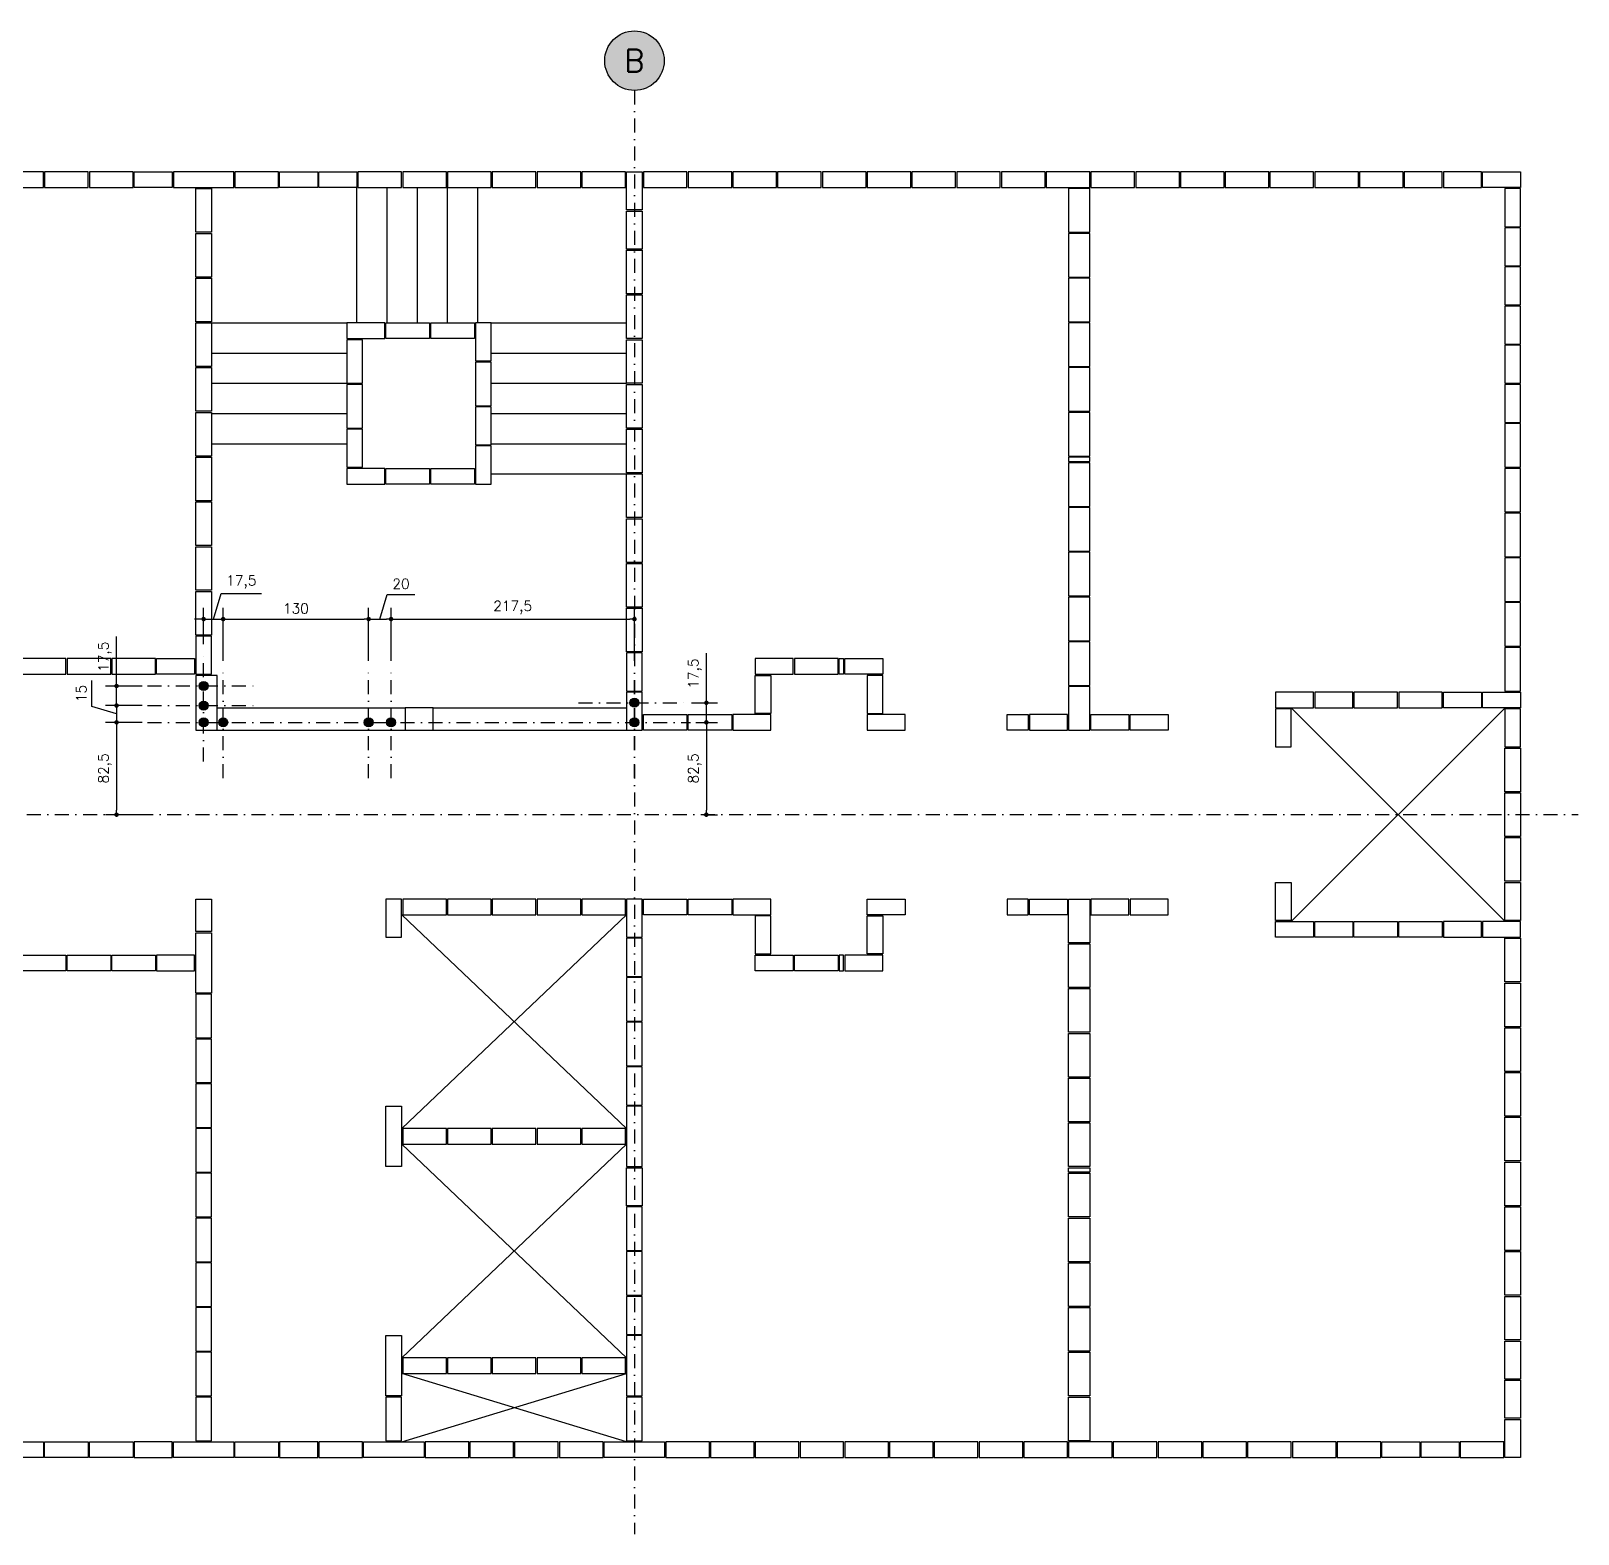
# Model space of a CAD drawing. Extents: x 26375 to 53850, y -1187 to 1911.
# Drawn here: x 51828 to 53211, y 156 to 1499 of the extents above; entities that cross this region are included whole.
import ezdxf
from ezdxf.enums import TextEntityAlignment as Align

# ---------------------------------------------------------------- set-up
doc = ezdxf.new("R2010")
doc.units = 0
doc.header["$LTSCALE"] = 25
doc.linetypes.add('DASHDOT', pattern=[1, 0.5, -0.25, 0, -0.25])
for name, color, linetype in [('COTA', 1, 'Continuous'), ('EIXO_AUXILIAR', 1, 'DASHDOT'), ('EIXOS', 1, 'DASHDOT'), ('FERRO', 4, 'Continuous'), ('H4', 254, 'Continuous'), ('H7', 1, 'Continuous'), ('IND-EIXOS', 2, 'Continuous'), ('PROJ', 252, 'Continuous'), ('TEXT-EIXOS', 3, 'Continuous')]:
    doc.layers.add(name, color=color, linetype=linetype)
doc.styles.add('COTA', font='romans.shx')
doc.styles.get("Standard").update_dxf_attribs({"font": 'romans.shx'})
doc.dimstyles.new('forma', dxfattribs={"dimtxt": 1.8, "dimasz": 0.8, "dimexe": 2, "dimexo": 1, "dimgap": 1, "dimtad": 1, "dimdec": 1, "dimzin": 9, "dimtxsty": 'COTA', "dimblk1": 'DOT', "dimblk2": 'DOT', "dimsah": 1, "dimcen": 0, "dimdle": 1, "dimclrd": 256, "dimclre": 256, "dimclrt": 2, "dimadec": 0, "dimazin": 0, "dimtfac": 1, "dimtdec": 0, "dimtmove": 0, "dimatfit": 3, "dimfxl": 1, "dimtolj": 1, "dimtzin": 0, "dimarcsym": 0})

# ---------------------------------------------------------------- blocks, each defined once
blk = doc.blocks.new('A$C55ad4023')
at = {"layer": 'PROJ'}
for points in [[(-1790.9, -408), (-1751.9, -408), (-1751.9, -394), (-1790.9, -394), (-1790.9, -408)], [(-1750.9, -408), (-1711.9, -408), (-1711.9, -394), (-1750.9, -394), (-1750.9, -408)], [(-1710.9, -408), (-1671.9, -408), (-1671.9, -394), (-1710.9, -394), (-1710.9, -408)], [(-1636.9, -408), (-1670.9, -408), (-1670.9, -394), (-1636.9, -394), (-1636.9, -408)], [(-1581.9, -394), (-1635.9, -394), (-1635.9, -408), (-1581.9, -408), (-1581.9, -394)], [(-1580.9, -408), (-1541.9, -408), (-1541.9, -394), (-1580.9, -394), (-1580.9, -408)], [(-1506.9, -408), (-1540.9, -408), (-1540.9, -394), (-1506.9, -394), (-1506.9, -408)], [(-1471.9, -408), (-1505.9, -408), (-1505.9, -394), (-1471.9, -394), (-1471.9, -408)], [(-1470.9, -408), (-1431.9, -408), (-1431.9, -394), (-1470.9, -394), (-1470.9, -408)], [(-1430.9, -408), (-1391.9, -408), (-1391.9, -394), (-1430.9, -394), (-1430.9, -408)], [(-1390.9, -408), (-1351.9, -408), (-1351.9, -394), (-1390.9, -394), (-1390.9, -408)], [(-1350.9, -408), (-1311.9, -408), (-1311.9, -394), (-1350.9, -394), (-1350.9, -408)], [(-1310.9, -408), (-1271.9, -408), (-1271.9, -394), (-1310.9, -394), (-1310.9, -408)], [(-1270.9, -408), (-1231.9, -408), (-1231.9, -394), (-1270.9, -394), (-1270.9, -408)], [(-1216.9, -394), (-1216.9, -428), (-1230.9, -428), (-1230.9, -394), (-1216.9, -394)], [(-1215.9, -408), (-1176.9, -408), (-1176.9, -394), (-1215.9, -394), (-1215.9, -408)], [(-1175.9, -408), (-1136.9, -408), (-1136.9, -394), (-1175.9, -394), (-1175.9, -408)], [(-1135.9, -408), (-1096.9, -408), (-1096.9, -394), (-1135.9, -394), (-1135.9, -408)], [(-1095.9, -408), (-1056.9, -408), (-1056.9, -394), (-1095.9, -394), (-1095.9, -408)], [(-1055.9, -408), (-1016.9, -408), (-1016.9, -394), (-1055.9, -394), (-1055.9, -408)], [(-1015.9, -408), (-976.9, -408), (-976.9, -394), (-1015.9, -394), (-1015.9, -408)], [(-975.9, -408), (-936.9, -408), (-936.9, -394), (-975.9, -394), (-975.9, -408)], [(-935.9, -408), (-896.9, -408), (-896.9, -394), (-935.9, -394), (-935.9, -408)], [(-895.9, -408), (-856.9, -408), (-856.9, -394), (-895.9, -394), (-895.9, -408)], [(-855.9, -408), (-816.9, -408), (-816.9, -394), (-855.9, -394), (-855.9, -408)], [(-815.9, -408), (-776.9, -408), (-776.9, -394), (-815.9, -394), (-815.9, -408)], [(-775.9, -408), (-736.9, -408), (-736.9, -394), (-775.9, -394), (-775.9, -408)], [(-735.9, -408), (-696.9, -408), (-696.9, -394), (-735.9, -394), (-735.9, -408)], [(-695.9, -408), (-656.9, -408), (-656.9, -394), (-695.9, -394), (-695.9, -408)], [(-655.9, -408), (-616.9, -408), (-616.9, -394), (-655.9, -394), (-655.9, -408)], [(-615.9, -408), (-576.9, -408), (-576.9, -394), (-615.9, -394), (-615.9, -408)], [(-575.9, -408), (-536.9, -408), (-536.9, -394), (-575.9, -394), (-575.9, -408)], [(-535.9, -408), (-501.9, -408), (-501.9, -394), (-535.9, -394), (-535.9, -408)], [(-500.9, -408), (-466.9, -408), (-466.9, -394), (-500.9, -394), (-500.9, -408)], [(-431.9, -408), (-465.9, -408), (-465.9, -394), (-431.9, -394), (-431.9, -408)], [(-1615.9, -448), (-1615.9, -409), (-1601.9, -409), (-1601.9, -448), (-1615.9, -448)], [(-835.9, -409), (-835.9, -448), (-816.9, -448), (-816.9, -409), (-835.9, -409)], [(-431.9, -443), (-431.9, -409), (-445.9, -409), (-445.9, -443), (-431.9, -443)], [(-1216.9, -429), (-1216.9, -463), (-1230.9, -463), (-1230.9, -429), (-1216.9, -429)], [(-1615.9, -488), (-1615.9, -449), (-1601.9, -449), (-1601.9, -488), (-1615.9, -488)], [(-835.9, -449), (-835.9, -488), (-816.9, -488), (-816.9, -449), (-835.9, -449)], [(-431.9, -478), (-431.9, -444), (-445.9, -444), (-445.9, -478), (-431.9, -478)], [(-1230.9, -503), (-1230.9, -464), (-1216.9, -464), (-1216.9, -503), (-1230.9, -503)], [(-431.9, -513), (-431.9, -479), (-445.9, -479), (-445.9, -513), (-431.9, -513)], [(-1615.9, -528), (-1615.9, -489), (-1601.9, -489), (-1601.9, -528), (-1615.9, -528)], [(-835.9, -489), (-835.9, -528), (-816.9, -528), (-816.9, -489), (-835.9, -489)], [(-1230.9, -543), (-1230.9, -504), (-1216.9, -504), (-1216.9, -543), (-1230.9, -543)], [(-431.9, -548), (-431.9, -514), (-445.9, -514), (-445.9, -548), (-431.9, -548)], [(-1615.9, -568), (-1615.9, -529), (-1601.9, -529), (-1601.9, -568), (-1615.9, -568)], [(-1480.9, -543), (-1446.9, -543), (-1446.9, -529), (-1480.9, -529), (-1480.9, -543)], [(-1445.9, -529), (-1406.9, -529), (-1406.9, -543), (-1445.9, -543), (-1445.9, -529)], [(-1405.9, -529), (-1366.9, -529), (-1366.9, -543), (-1405.9, -543), (-1405.9, -529)], [(-1365.9, -529), (-1365.9, -563), (-1351.9, -563), (-1351.9, -529), (-1365.9, -529)], [(-835.9, -529), (-835.9, -568), (-816.9, -568), (-816.9, -529), (-835.9, -529)], [(-1466.9, -583), (-1466.9, -544), (-1480.9, -544), (-1480.9, -583), (-1466.9, -583)], [(-1230.9, -583), (-1230.9, -544), (-1216.9, -544), (-1216.9, -583), (-1230.9, -583)], [(-431.9, -583), (-431.9, -549), (-445.9, -549), (-445.9, -583), (-431.9, -583)], [(-1351.9, -603), (-1351.9, -564), (-1365.9, -564), (-1365.9, -603), (-1351.9, -603)], [(-1615.9, -608), (-1615.9, -569), (-1601.9, -569), (-1601.9, -608), (-1615.9, -608)], [(-835.9, -569), (-835.9, -608), (-816.9, -608), (-816.9, -569), (-835.9, -569)], [(-1466.9, -623), (-1466.9, -584), (-1480.9, -584), (-1480.9, -623), (-1466.9, -623)], [(-1230.9, -623), (-1230.9, -584), (-1216.9, -584), (-1216.9, -623), (-1230.9, -623)], [(-431.9, -618), (-431.9, -584), (-445.9, -584), (-445.9, -618), (-431.9, -618)], [(-1351.9, -638), (-1351.9, -604), (-1365.9, -604), (-1365.9, -638), (-1351.9, -638)], [(-1615.9, -648), (-1615.9, -609), (-1601.9, -609), (-1601.9, -648), (-1615.9, -648)], [(-835.9, -609), (-835.9, -648), (-816.9, -648), (-816.9, -609), (-835.9, -609)], [(-445.9, -619), (-445.9, -658), (-431.9, -658), (-431.9, -619), (-445.9, -619)], [(-1480.9, -624), (-1480.9, -658), (-1466.9, -658), (-1466.9, -624), (-1480.9, -624)], [(-1230.9, -663), (-1230.9, -624), (-1216.9, -624), (-1216.9, -663), (-1230.9, -663)], [(-1615.9, -688), (-1615.9, -649), (-1601.9, -649), (-1601.9, -688), (-1615.9, -688)], [(-1351.9, -673), (-1351.9, -639), (-1365.9, -639), (-1365.9, -673), (-1351.9, -673)], [(-816.9, -653), (-816.9, -649), (-835.9, -649), (-835.9, -653), (-816.9, -653)], [(-1480.9, -673), (-1446.9, -673), (-1446.9, -659), (-1480.9, -659), (-1480.9, -673)], [(-1445.9, -659), (-1406.9, -659), (-1406.9, -673), (-1445.9, -673), (-1445.9, -659)], [(-1405.9, -659), (-1366.9, -659), (-1366.9, -673), (-1405.9, -673), (-1405.9, -659)], [(-835.9, -654), (-835.9, -693), (-816.9, -693), (-816.9, -654), (-835.9, -654)], [(-445.9, -659), (-445.9, -698), (-431.9, -698), (-431.9, -659), (-445.9, -659)], [(-1230.9, -703), (-1230.9, -664), (-1216.9, -664), (-1216.9, -703), (-1230.9, -703)], [(-1615.9, -728), (-1615.9, -689), (-1601.9, -689), (-1601.9, -728), (-1615.9, -728)], [(-1230.9, -743), (-1230.9, -704), (-1216.9, -704), (-1216.9, -743), (-1230.9, -743)], [(-835.9, -694), (-835.9, -733), (-816.9, -733), (-816.9, -694), (-835.9, -694)], [(-445.9, -699), (-445.9, -738), (-431.9, -738), (-431.9, -699), (-445.9, -699)], [(-1615.9, -768), (-1615.9, -729), (-1601.9, -729), (-1601.9, -768), (-1615.9, -768)], [(-1230.9, -783), (-1230.9, -744), (-1216.9, -744), (-1216.9, -783), (-1230.9, -783)], [(-835.9, -734), (-835.9, -773), (-816.9, -773), (-816.9, -734), (-835.9, -734)], [(-445.9, -739), (-445.9, -778), (-431.9, -778), (-431.9, -739), (-445.9, -739)], [(-1615.9, -808), (-1615.9, -769), (-1601.9, -769), (-1601.9, -808), (-1615.9, -808)], [(-835.9, -774), (-835.9, -813), (-816.9, -813), (-816.9, -774), (-835.9, -774)], [(-1230.9, -823), (-1230.9, -784), (-1216.9, -784), (-1216.9, -823), (-1230.9, -823)], [(-445.9, -779), (-445.9, -818), (-431.9, -818), (-431.9, -779), (-445.9, -779)], [(-1615.9, -809), (-1615.9, -843), (-1601.9, -843), (-1601.9, -809), (-1615.9, -809)], [(-835.9, -814), (-835.9, -853), (-816.9, -853), (-816.9, -814), (-835.9, -814)], [(-1731.9, -829), (-1770.9, -829), (-1770.9, -843), (-1731.9, -843), (-1731.9, -829)], [(-1691.9, -829), (-1730.9, -829), (-1730.9, -843), (-1691.9, -843), (-1691.9, -829)], [(-1651.9, -829), (-1690.9, -829), (-1690.9, -843), (-1651.9, -843), (-1651.9, -829)], [(-1650.9, -829), (-1616.9, -829), (-1616.9, -843), (-1650.9, -843), (-1650.9, -829)], [(-1216.9, -858), (-1216.9, -824), (-1230.9, -824), (-1230.9, -858), (-1216.9, -858)], [(-1115.9, -843), (-1081.9, -843), (-1081.9, -829), (-1115.9, -829), (-1115.9, -843)], [(-1080.9, -843), (-1041.9, -843), (-1041.9, -829), (-1080.9, -829), (-1080.9, -843)], [(-1040.9, -829), (-1036.9, -829), (-1036.9, -843), (-1040.9, -843), (-1040.9, -829)], [(-1001.9, -843), (-1035.9, -843), (-1035.9, -829), (-1001.9, -829), (-1001.9, -843)], [(-445.9, -819), (-445.9, -858), (-431.9, -858), (-431.9, -819), (-445.9, -819)], [(-1115.9, -878), (-1115.9, -844), (-1101.9, -844), (-1101.9, -878), (-1115.9, -878)], [(-1001.9, -878), (-1001.9, -844), (-1015.9, -844), (-1015.9, -878), (-1001.9, -878)], [(-835.9, -854), (-835.9, -893), (-816.9, -893), (-816.9, -854), (-835.9, -854)], [(-650.9, -873), (-616.9, -873), (-616.9, -859), (-650.9, -859), (-650.9, -873)], [(-615.9, -873), (-581.9, -873), (-581.9, -859), (-615.9, -859), (-615.9, -873)], [(-580.9, -873), (-541.9, -873), (-541.9, -859), (-580.9, -859), (-580.9, -873)], [(-540.9, -873), (-501.9, -873), (-501.9, -859), (-540.9, -859), (-540.9, -873)], [(-466.9, -873), (-500.9, -873), (-500.9, -859), (-466.9, -859), (-466.9, -873)], [(-431.9, -873), (-465.9, -873), (-465.9, -859), (-431.9, -859), (-431.9, -873)], [(-1215.9, -879), (-1176.9, -879), (-1176.9, -893), (-1215.9, -893), (-1215.9, -879)], [(-1175.9, -879), (-1136.9, -879), (-1136.9, -893), (-1175.9, -893), (-1175.9, -879)], [(-1101.9, -879), (-1135.9, -879), (-1135.9, -893), (-1101.9, -893), (-1101.9, -879)], [(-1015.9, -893), (-981.9, -893), (-981.9, -879), (-1015.9, -879), (-1015.9, -893)], [(-890.9, -879), (-871.9, -879), (-871.9, -893), (-890.9, -893), (-890.9, -879)], [(-870.9, -893), (-836.9, -893), (-836.9, -879), (-870.9, -879), (-870.9, -893)], [(-781.9, -893), (-815.9, -893), (-815.9, -879), (-781.9, -879), (-781.9, -893)], [(-746.9, -893), (-780.9, -893), (-780.9, -879), (-746.9, -879), (-746.9, -893)], [(-636.9, -908), (-636.9, -874), (-650.9, -874), (-650.9, -908), (-636.9, -908)], [(-431.9, -908), (-431.9, -874), (-445.9, -874), (-445.9, -908), (-431.9, -908)], [(-445.9, -948), (-445.9, -909), (-431.9, -909), (-431.9, -948), (-445.9, -948)], [(-445.9, -988), (-445.9, -949), (-431.9, -949), (-431.9, -988), (-445.9, -988)], [(-445.9, -1028), (-445.9, -989), (-431.9, -989), (-431.9, -1028), (-445.9, -1028)], [(-636.9, -1029), (-636.9, -1063), (-650.9, -1063), (-650.9, -1029), (-636.9, -1029)], [(-431.9, -1029), (-431.9, -1063), (-445.9, -1063), (-445.9, -1029), (-431.9, -1029)], [(-1615.9, -1073), (-1615.9, -1044), (-1601.9, -1044), (-1601.9, -1073), (-1615.9, -1073)], [(-1445.9, -1044), (-1445.9, -1078), (-1431.9, -1078), (-1431.9, -1044), (-1445.9, -1044)], [(-1391.9, -1044), (-1430.9, -1044), (-1430.9, -1058), (-1391.9, -1058), (-1391.9, -1044)], [(-1351.9, -1044), (-1390.9, -1044), (-1390.9, -1058), (-1351.9, -1058), (-1351.9, -1044)], [(-1311.9, -1044), (-1350.9, -1044), (-1350.9, -1058), (-1311.9, -1058), (-1311.9, -1044)], [(-1271.9, -1044), (-1310.9, -1044), (-1310.9, -1058), (-1271.9, -1058), (-1271.9, -1044)], [(-1231.9, -1044), (-1270.9, -1044), (-1270.9, -1058), (-1231.9, -1058), (-1231.9, -1044)], [(-1230.9, -1044), (-1230.9, -1078), (-1216.9, -1078), (-1216.9, -1044), (-1230.9, -1044)], [(-1215.9, -1044), (-1176.9, -1044), (-1176.9, -1058), (-1215.9, -1058), (-1215.9, -1044)], [(-1175.9, -1044), (-1136.9, -1044), (-1136.9, -1058), (-1175.9, -1058), (-1175.9, -1044)], [(-1101.9, -1044), (-1135.9, -1044), (-1135.9, -1058), (-1101.9, -1058), (-1101.9, -1044)], [(-1015.9, -1044), (-981.9, -1044), (-981.9, -1058), (-1015.9, -1058), (-1015.9, -1044)], [(-890.9, -1058), (-871.9, -1058), (-871.9, -1044), (-890.9, -1044), (-890.9, -1058)], [(-870.9, -1044), (-836.9, -1044), (-836.9, -1058), (-870.9, -1058), (-870.9, -1044)], [(-835.9, -1083), (-835.9, -1044), (-816.9, -1044), (-816.9, -1083), (-835.9, -1083)], [(-781.9, -1044), (-815.9, -1044), (-815.9, -1058), (-781.9, -1058), (-781.9, -1044)], [(-746.9, -1044), (-780.9, -1044), (-780.9, -1058), (-746.9, -1058), (-746.9, -1044)], [(-1115.9, -1059), (-1115.9, -1093), (-1101.9, -1093), (-1101.9, -1059), (-1115.9, -1059)], [(-1001.9, -1059), (-1001.9, -1093), (-1015.9, -1093), (-1015.9, -1059), (-1001.9, -1059)], [(-650.9, -1064), (-616.9, -1064), (-616.9, -1078), (-650.9, -1078), (-650.9, -1064)], [(-615.9, -1064), (-581.9, -1064), (-581.9, -1078), (-615.9, -1078), (-615.9, -1064)], [(-580.9, -1064), (-541.9, -1064), (-541.9, -1078), (-580.9, -1078), (-580.9, -1064)], [(-540.9, -1064), (-501.9, -1064), (-501.9, -1078), (-540.9, -1078), (-540.9, -1064)], [(-466.9, -1064), (-500.9, -1064), (-500.9, -1078), (-466.9, -1078), (-466.9, -1064)], [(-431.9, -1064), (-465.9, -1064), (-465.9, -1078), (-431.9, -1078), (-431.9, -1064)], [(-1615.9, -1128), (-1615.9, -1074), (-1601.9, -1074), (-1601.9, -1128), (-1615.9, -1128)], [(-1230.9, -1079), (-1230.9, -1113), (-1216.9, -1113), (-1216.9, -1079), (-1230.9, -1079)], [(-835.9, -1123), (-835.9, -1084), (-816.9, -1084), (-816.9, -1123), (-835.9, -1123)], [(-445.9, -1118), (-445.9, -1079), (-431.9, -1079), (-431.9, -1118), (-445.9, -1118)], [(-1731.9, -1108), (-1770.9, -1108), (-1770.9, -1094), (-1731.9, -1094), (-1731.9, -1108)], [(-1691.9, -1108), (-1730.9, -1108), (-1730.9, -1094), (-1691.9, -1094), (-1691.9, -1108)], [(-1651.9, -1108), (-1690.9, -1108), (-1690.9, -1094), (-1651.9, -1094), (-1651.9, -1108)], [(-1650.9, -1108), (-1616.9, -1108), (-1616.9, -1094), (-1650.9, -1094), (-1650.9, -1108)], [(-1115.9, -1094), (-1081.9, -1094), (-1081.9, -1108), (-1115.9, -1108), (-1115.9, -1094)], [(-1080.9, -1094), (-1041.9, -1094), (-1041.9, -1108), (-1080.9, -1108), (-1080.9, -1094)], [(-1040.9, -1108), (-1036.9, -1108), (-1036.9, -1094), (-1040.9, -1094), (-1040.9, -1108)], [(-1001.9, -1094), (-1035.9, -1094), (-1035.9, -1108), (-1001.9, -1108), (-1001.9, -1094)], [(-1230.9, -1114), (-1230.9, -1153), (-1216.9, -1153), (-1216.9, -1114), (-1230.9, -1114)], [(-445.9, -1158), (-445.9, -1119), (-431.9, -1119), (-431.9, -1158), (-445.9, -1158)], [(-1615.9, -1129), (-1615.9, -1168), (-1601.9, -1168), (-1601.9, -1129), (-1615.9, -1129)], [(-835.9, -1163), (-835.9, -1124), (-816.9, -1124), (-816.9, -1163), (-835.9, -1163)], [(-1230.9, -1154), (-1230.9, -1193), (-1216.9, -1193), (-1216.9, -1154), (-1230.9, -1154)], [(-445.9, -1198), (-445.9, -1159), (-431.9, -1159), (-431.9, -1198), (-445.9, -1198)], [(-1615.9, -1169), (-1615.9, -1208), (-1601.9, -1208), (-1601.9, -1169), (-1615.9, -1169)], [(-835.9, -1203), (-835.9, -1164), (-816.9, -1164), (-816.9, -1203), (-835.9, -1203)], [(-1230.9, -1194), (-1230.9, -1228), (-1216.9, -1228), (-1216.9, -1194), (-1230.9, -1194)], [(-445.9, -1238), (-445.9, -1199), (-431.9, -1199), (-431.9, -1238), (-445.9, -1238)], [(-1615.9, -1209), (-1615.9, -1248), (-1601.9, -1248), (-1601.9, -1209), (-1615.9, -1209)], [(-835.9, -1243), (-835.9, -1204), (-816.9, -1204), (-816.9, -1243), (-835.9, -1243)], [(-1431.9, -1229), (-1431.9, -1283), (-1445.9, -1283), (-1445.9, -1229), (-1431.9, -1229)], [(-1230.9, -1229), (-1230.9, -1283), (-1216.9, -1283), (-1216.9, -1229), (-1230.9, -1229)], [(-835.9, -1283), (-835.9, -1244), (-816.9, -1244), (-816.9, -1283), (-835.9, -1283)], [(-445.9, -1278), (-445.9, -1239), (-431.9, -1239), (-431.9, -1278), (-445.9, -1278)], [(-1615.9, -1249), (-1615.9, -1288), (-1601.9, -1288), (-1601.9, -1249), (-1615.9, -1249)], [(-1391.9, -1249), (-1430.9, -1249), (-1430.9, -1263), (-1391.9, -1263), (-1391.9, -1249)], [(-1351.9, -1249), (-1390.9, -1249), (-1390.9, -1263), (-1351.9, -1263), (-1351.9, -1249)], [(-1311.9, -1249), (-1350.9, -1249), (-1350.9, -1263), (-1311.9, -1263), (-1311.9, -1249)], [(-1271.9, -1249), (-1310.9, -1249), (-1310.9, -1263), (-1271.9, -1263), (-1271.9, -1249)], [(-1231.9, -1249), (-1270.9, -1249), (-1270.9, -1263), (-1231.9, -1263), (-1231.9, -1249)], [(-1230.9, -1318), (-1230.9, -1284), (-1216.9, -1284), (-1216.9, -1318), (-1230.9, -1318)], [(-816.9, -1284), (-816.9, -1288), (-835.9, -1288), (-835.9, -1284), (-816.9, -1284)], [(-445.9, -1318), (-445.9, -1279), (-431.9, -1279), (-431.9, -1318), (-445.9, -1318)], [(-1615.9, -1289), (-1615.9, -1328), (-1601.9, -1328), (-1601.9, -1289), (-1615.9, -1289)], [(-835.9, -1328), (-835.9, -1289), (-816.9, -1289), (-816.9, -1328), (-835.9, -1328)], [(-1230.9, -1319), (-1230.9, -1358), (-1216.9, -1358), (-1216.9, -1319), (-1230.9, -1319)], [(-445.9, -1358), (-445.9, -1319), (-431.9, -1319), (-431.9, -1358), (-445.9, -1358)], [(-1615.9, -1329), (-1615.9, -1368), (-1601.9, -1368), (-1601.9, -1329), (-1615.9, -1329)], [(-835.9, -1368), (-835.9, -1329), (-816.9, -1329), (-816.9, -1368), (-835.9, -1368)], [(-1230.9, -1359), (-1230.9, -1398), (-1216.9, -1398), (-1216.9, -1359), (-1230.9, -1359)], [(-445.9, -1398), (-445.9, -1359), (-431.9, -1359), (-431.9, -1398), (-445.9, -1398)], [(-1615.9, -1369), (-1615.9, -1408), (-1601.9, -1408), (-1601.9, -1369), (-1615.9, -1369)], [(-835.9, -1408), (-835.9, -1369), (-816.9, -1369), (-816.9, -1408), (-835.9, -1408)], [(-1615.9, -1409), (-1615.9, -1448), (-1601.9, -1448), (-1601.9, -1409), (-1615.9, -1409)], [(-1230.9, -1399), (-1230.9, -1433), (-1216.9, -1433), (-1216.9, -1399), (-1230.9, -1399)], [(-835.9, -1448), (-835.9, -1409), (-816.9, -1409), (-816.9, -1448), (-835.9, -1448)], [(-445.9, -1438), (-445.9, -1399), (-431.9, -1399), (-431.9, -1438), (-445.9, -1438)], [(-1431.9, -1434), (-1431.9, -1488), (-1445.9, -1488), (-1445.9, -1434), (-1431.9, -1434)], [(-1230.9, -1434), (-1230.9, -1488), (-1216.9, -1488), (-1216.9, -1434), (-1230.9, -1434)], [(-1615.9, -1449), (-1615.9, -1488), (-1601.9, -1488), (-1601.9, -1449), (-1615.9, -1449)], [(-835.9, -1488), (-835.9, -1449), (-816.9, -1449), (-816.9, -1488), (-835.9, -1488)], [(-445.9, -1473), (-445.9, -1439), (-431.9, -1439), (-431.9, -1473), (-445.9, -1473)], [(-1391.9, -1454), (-1430.9, -1454), (-1430.9, -1468), (-1391.9, -1468), (-1391.9, -1454)], [(-1351.9, -1454), (-1390.9, -1454), (-1390.9, -1468), (-1351.9, -1468), (-1351.9, -1454)], [(-1311.9, -1454), (-1350.9, -1454), (-1350.9, -1468), (-1311.9, -1468), (-1311.9, -1454)], [(-1271.9, -1454), (-1310.9, -1454), (-1310.9, -1468), (-1271.9, -1468), (-1271.9, -1454)], [(-1231.9, -1454), (-1270.9, -1454), (-1270.9, -1468), (-1231.9, -1468), (-1231.9, -1454)], [(-445.9, -1508), (-445.9, -1474), (-431.9, -1474), (-431.9, -1508), (-445.9, -1508)], [(-1615.9, -1489), (-1615.9, -1528), (-1601.9, -1528), (-1601.9, -1489), (-1615.9, -1489)], [(-1445.9, -1489), (-1445.9, -1528), (-1431.9, -1528), (-1431.9, -1489), (-1445.9, -1489)], [(-1230.9, -1489), (-1230.9, -1528), (-1216.9, -1528), (-1216.9, -1489), (-1230.9, -1489)], [(-835.9, -1528), (-835.9, -1489), (-816.9, -1489), (-816.9, -1528), (-835.9, -1528)], [(-445.9, -1543), (-445.9, -1509), (-431.9, -1509), (-431.9, -1543), (-445.9, -1543)], [(-1790.9, -1529), (-1751.9, -1529), (-1751.9, -1543), (-1790.9, -1543), (-1790.9, -1529)], [(-1750.9, -1529), (-1711.9, -1529), (-1711.9, -1543), (-1750.9, -1543), (-1750.9, -1529)], [(-1710.9, -1529), (-1671.9, -1529), (-1671.9, -1543), (-1710.9, -1543), (-1710.9, -1529)], [(-1636.9, -1529), (-1670.9, -1529), (-1670.9, -1543), (-1636.9, -1543), (-1636.9, -1529)], [(-1581.9, -1543), (-1635.9, -1543), (-1635.9, -1529), (-1581.9, -1529), (-1581.9, -1543)], [(-1580.9, -1529), (-1541.9, -1529), (-1541.9, -1543), (-1580.9, -1543), (-1580.9, -1529)], [(-1506.9, -1529), (-1540.9, -1529), (-1540.9, -1543), (-1506.9, -1543), (-1506.9, -1529)], [(-1466.9, -1529), (-1505.9, -1529), (-1505.9, -1543), (-1466.9, -1543), (-1466.9, -1529)], [(-1411.9, -1543), (-1465.9, -1543), (-1465.9, -1529), (-1411.9, -1529), (-1411.9, -1543)], [(-1371.9, -1529), (-1410.9, -1529), (-1410.9, -1543), (-1371.9, -1543), (-1371.9, -1529)], [(-1331.9, -1529), (-1370.9, -1529), (-1370.9, -1543), (-1331.9, -1543), (-1331.9, -1529)], [(-1291.9, -1529), (-1330.9, -1529), (-1330.9, -1543), (-1291.9, -1543), (-1291.9, -1529)], [(-1251.9, -1529), (-1290.9, -1529), (-1290.9, -1543), (-1251.9, -1543), (-1251.9, -1529)], [(-1196.9, -1543), (-1250.9, -1543), (-1250.9, -1529), (-1196.9, -1529), (-1196.9, -1543)], [(-1156.9, -1529), (-1195.9, -1529), (-1195.9, -1543), (-1156.9, -1543), (-1156.9, -1529)], [(-1116.9, -1529), (-1155.9, -1529), (-1155.9, -1543), (-1116.9, -1543), (-1116.9, -1529)], [(-1076.9, -1529), (-1115.9, -1529), (-1115.9, -1543), (-1076.9, -1543), (-1076.9, -1529)], [(-1036.9, -1529), (-1075.9, -1529), (-1075.9, -1543), (-1036.9, -1543), (-1036.9, -1529)], [(-996.9, -1529), (-1035.9, -1529), (-1035.9, -1543), (-996.9, -1543), (-996.9, -1529)], [(-956.9, -1529), (-995.9, -1529), (-995.9, -1543), (-956.9, -1543), (-956.9, -1529)], [(-916.9, -1529), (-955.9, -1529), (-955.9, -1543), (-916.9, -1543), (-916.9, -1529)], [(-876.9, -1529), (-915.9, -1529), (-915.9, -1543), (-876.9, -1543), (-876.9, -1529)], [(-836.9, -1529), (-875.9, -1529), (-875.9, -1543), (-836.9, -1543), (-836.9, -1529)], [(-796.9, -1529), (-835.9, -1529), (-835.9, -1543), (-796.9, -1543), (-796.9, -1529)], [(-756.9, -1529), (-795.9, -1529), (-795.9, -1543), (-756.9, -1543), (-756.9, -1529)], [(-716.9, -1529), (-755.9, -1529), (-755.9, -1543), (-716.9, -1543), (-716.9, -1529)], [(-676.9, -1529), (-715.9, -1529), (-715.9, -1543), (-676.9, -1543), (-676.9, -1529)], [(-636.9, -1529), (-675.9, -1529), (-675.9, -1543), (-636.9, -1543), (-636.9, -1529)], [(-596.9, -1529), (-635.9, -1529), (-635.9, -1543), (-596.9, -1543), (-596.9, -1529)], [(-556.9, -1529), (-595.9, -1529), (-595.9, -1543), (-556.9, -1543), (-556.9, -1529)], [(-521.9, -1543), (-555.9, -1543), (-555.9, -1529), (-521.9, -1529), (-521.9, -1543)], [(-486.9, -1543), (-520.9, -1543), (-520.9, -1529), (-486.9, -1529), (-486.9, -1543)], [(-446.9, -1529), (-485.9, -1529), (-485.9, -1543), (-446.9, -1543), (-446.9, -1529)]]:
    blk.add_lwpolyline(points, dxfattribs=at)
blk = doc.blocks.new('GR-1409')
at = {"layer": 'H7'}
blk.add_hatch(color=256, dxfattribs=at).paths.add_polyline_path([(-4, 0, 1), (4, 0, 1)])
at = {"layer": 'FERRO', "linetype": 'Continuous'}
blk.add_circle((0, 0), 4, dxfattribs=at)
blk = doc.blocks.new('GR-0909')
at = {"layer": 'H7'}
blk.add_hatch(color=256, dxfattribs=at).paths.add_polyline_path([(4, 0, 1), (-4, 0, 1)])
at = {"layer": 'FERRO', "linetype": 'Continuous'}
blk.add_circle((0, 0), 4, dxfattribs=at)
blk = doc.blocks.new('_Dot')
at = {"color": 0, "linetype": 'ByBlock', "lineweight": -2}
blk.add_line((-0.5, 0), (-1, 0), dxfattribs=at)
at = {"color": 0, "linetype": 'ByBlock', "const_width": 0.5}
blk.add_lwpolyline([(-0.25, 0, 1), (0.25, 0, 1)], format="xyb", close=True, dxfattribs=at)
blk = doc.blocks.new('*D414')
at = {"layer": 'COTA', "lineweight": -2, "transparency": 16777216}
for p, q in [((51991.3, 973.5), (51998.2, 996.4)), ((51998.2, 996.4), (52034.3, 996.4)), ((51982.6, 951.2), (51982.6, 983.5)), ((52000.1, 936.2), (52000.1, 983.5)), ((51978.6, 973.5), (51974.6, 973.5)), ((51982.6, 973.5), (52000.1, 973.5)), ((51982.6, 973.5), (52000.1, 973.5)), ((52004.1, 973.5), (52008.1, 973.5))]:
    blk.add_line(p, q, dxfattribs=at)
at = {"layer": 'Defpoints', "color": 0, "transparency": 16777216}
for p in [(52000.1, 973.5), (51982.6, 946.2), (52000.1, 931.2)]:
    blk.add_point(p, dxfattribs=at)
at = {"layer": 'COTA', "lineweight": -2, "transparency": 16777216, "xscale": 4, "yscale": 4, "zscale": 4}
blk.add_blockref('_Dot', (51982.6, 973.5), dxfattribs=at)
at = {"layer": 'COTA', "lineweight": -2, "transparency": 16777216, "xscale": 4, "yscale": 4, "zscale": 4, "rotation": 180}
blk.add_blockref('_Dot', (52000.1, 973.5), dxfattribs=at)
at = {"layer": 'COTA', "color": 2, "transparency": 16777216, "insert": (52016.3, 1006.7), "char_height": 9, "attachment_point": 5, "style": 'COTA'}
blk.add_mtext('\\A1;17,5 ', dxfattribs=at)
blk = doc.blocks.new('*D415')
at = {"layer": 'COTA', "lineweight": -2, "transparency": 16777216}
for p, q in [((52000.1, 936.2), (52000.1, 983.5)), ((52130.1, 936.2), (52130.1, 983.5)), ((52004.1, 973.5), (52126.1, 973.5))]:
    blk.add_line(p, q, dxfattribs=at)
at = {"layer": 'Defpoints', "color": 0, "transparency": 16777216}
for p in [(52130.1, 973.5), (52000.1, 931.2), (52130.1, 931.2)]:
    blk.add_point(p, dxfattribs=at)
at = {"layer": 'COTA', "lineweight": -2, "transparency": 16777216, "xscale": 4, "yscale": 4, "zscale": 4, "rotation": 180}
blk.add_blockref('_Dot', (52000.1, 973.5), dxfattribs=at)
at = {"layer": 'COTA', "lineweight": -2, "transparency": 16777216, "xscale": 4, "yscale": 4, "zscale": 4}
blk.add_blockref('_Dot', (52130.1, 973.5), dxfattribs=at)
at = {"layer": 'COTA', "color": 2, "transparency": 16777216, "insert": (52065.1, 983), "char_height": 9, "attachment_point": 5, "style": 'COTA'}
blk.add_mtext('\\A1;130 ', dxfattribs=at)
blk = doc.blocks.new('*D416')
at = {"layer": 'COTA', "lineweight": -2, "transparency": 16777216}
for p, q in [((52140.1, 973.5), (52146.7, 995.5)), ((52146.7, 995.5), (52171.3, 995.5)), ((52130.1, 936.2), (52130.1, 983.5)), ((52150.1, 936.2), (52150.1, 983.5)), ((52134.1, 973.5), (52146.1, 973.5))]:
    blk.add_line(p, q, dxfattribs=at)
at = {"layer": 'Defpoints', "color": 0, "transparency": 16777216}
for p in [(52150.1, 973.5), (52130.1, 931.2), (52150.1, 931.2)]:
    blk.add_point(p, dxfattribs=at)
at = {"layer": 'COTA', "lineweight": -2, "transparency": 16777216, "xscale": 4, "yscale": 4, "zscale": 4, "rotation": 180}
blk.add_blockref('_Dot', (52130.1, 973.5), dxfattribs=at)
at = {"layer": 'COTA', "lineweight": -2, "transparency": 16777216, "xscale": 4, "yscale": 4, "zscale": 4}
blk.add_blockref('_Dot', (52150.1, 973.5), dxfattribs=at)
at = {"layer": 'COTA', "color": 2, "transparency": 16777216, "insert": (52159, 1005), "char_height": 9, "attachment_point": 5, "style": 'COTA'}
blk.add_mtext('\\A1;20 ', dxfattribs=at)
blk = doc.blocks.new('*D417')
at = {"layer": 'COTA', "lineweight": -2, "transparency": 16777216}
for p, q in [((52150.1, 936.2), (52150.1, 983.5)), ((52367.6, 936.2), (52367.6, 983.5)), ((52154.1, 973.5), (52363.6, 973.5))]:
    blk.add_line(p, q, dxfattribs=at)
at = {"layer": 'Defpoints', "color": 0, "transparency": 16777216}
for p in [(52367.6, 973.5), (52150.1, 931.2), (52367.6, 931.2)]:
    blk.add_point(p, dxfattribs=at)
at = {"layer": 'COTA', "lineweight": -2, "transparency": 16777216, "xscale": 4, "yscale": 4, "zscale": 4, "rotation": 180}
blk.add_blockref('_Dot', (52150.1, 973.5), dxfattribs=at)
at = {"layer": 'COTA', "lineweight": -2, "transparency": 16777216, "xscale": 4, "yscale": 4, "zscale": 4}
blk.add_blockref('_Dot', (52367.6, 973.5), dxfattribs=at)
at = {"layer": 'COTA', "color": 2, "transparency": 16777216, "insert": (52258.8, 983.9), "char_height": 9, "attachment_point": 5, "style": 'COTA'}
blk.add_mtext('\\A1;217,5 ', dxfattribs=at)
blk = doc.blocks.new('*D418')
at = {"layer": 'COTA', "lineweight": -2, "transparency": 16777216}
for p, q in [((51904.8, 917.7), (51904.8, 957.9)), ((51927.6, 913.7), (51894.8, 913.7)), ((51904.8, 896.2), (51904.8, 913.7)), ((51927.6, 896.2), (51894.8, 896.2)), ((51904.8, 892.2), (51904.8, 888.2))]:
    blk.add_line(p, q, dxfattribs=at)
at = {"layer": 'Defpoints', "color": 0, "transparency": 16777216}
for p in [(51932.6, 913.7), (51904.8, 896.2), (51932.6, 896.2)]:
    blk.add_point(p, dxfattribs=at)
at = {"layer": 'COTA', "lineweight": -2, "transparency": 16777216, "xscale": 4, "yscale": 4, "zscale": 4}
for p, rotation in [((51904.8, 913.7), 270), ((51904.8, 896.2), 90)]:
    blk.add_blockref('_Dot', p, dxfattribs=dict(at, rotation=rotation))
at = {"layer": 'COTA', "color": 2, "transparency": 16777216, "insert": (51894.5, 939.8), "char_height": 9, "attachment_point": 5, "rotation": 90, "style": 'COTA'}
blk.add_mtext('\\A1;17,5 ', dxfattribs=at)
blk = doc.blocks.new('*D419')
at = {"layer": 'COTA', "lineweight": -2, "transparency": 16777216}
for p, q in [((51882.8, 895.3), (51882.8, 918.6)), ((51904.8, 900.2), (51904.8, 904.2)), ((51904.8, 888.7), (51882.8, 895.3)), ((51927.6, 896.2), (51894.8, 896.2)), ((51904.8, 896.2), (51904.8, 881.2)), ((51904.8, 896.2), (51904.8, 881.2)), ((51927.6, 881.2), (51894.8, 881.2)), ((51904.8, 877.2), (51904.8, 873.2))]:
    blk.add_line(p, q, dxfattribs=at)
at = {"layer": 'Defpoints', "color": 0, "transparency": 16777216}
for p in [(51932.6, 896.2), (51904.8, 881.2), (51932.6, 881.2)]:
    blk.add_point(p, dxfattribs=at)
at = {"layer": 'COTA', "lineweight": -2, "transparency": 16777216, "xscale": 4, "yscale": 4, "zscale": 4}
for p, rotation in [((51904.8, 896.2), 270), ((51904.8, 881.2), 90)]:
    blk.add_blockref('_Dot', p, dxfattribs=dict(at, rotation=rotation))
at = {"layer": 'COTA', "color": 2, "transparency": 16777216, "insert": (51873.3, 907), "char_height": 9, "attachment_point": 5, "rotation": 90, "style": 'COTA'}
blk.add_mtext('\\A1;15 ', dxfattribs=at)
blk = doc.blocks.new('*D420')
at = {"layer": 'COTA', "lineweight": -2, "transparency": 16777216}
for p, q in [((51927.6, 881.2), (51894.8, 881.2)), ((51904.8, 877.2), (51904.8, 802.7)), ((51931.4, 798.7), (51894.8, 798.7))]:
    blk.add_line(p, q, dxfattribs=at)
at = {"layer": 'Defpoints', "color": 0, "transparency": 16777216}
for p in [(51932.6, 881.2), (51904.8, 798.7), (51936.4, 798.7)]:
    blk.add_point(p, dxfattribs=at)
at = {"layer": 'COTA', "lineweight": -2, "transparency": 16777216, "xscale": 4, "yscale": 4, "zscale": 4}
for p, rotation in [((51904.8, 881.2), 90), ((51904.8, 798.7), 270)]:
    blk.add_blockref('_Dot', p, dxfattribs=dict(at, rotation=rotation))
at = {"layer": 'COTA', "color": 2, "transparency": 16777216, "insert": (51894.5, 840), "char_height": 9, "attachment_point": 5, "rotation": 90, "style": 'COTA'}
blk.add_mtext('\\A1;82,5 ', dxfattribs=at)
blk = doc.blocks.new('*D421')
at = {"layer": 'COTA', "lineweight": -2, "transparency": 16777216}
for p, q in [((52431.9, 902.7), (52431.9, 942.9)), ((52418.7, 898.7), (52441.9, 898.7)), ((52431.9, 881.2), (52431.9, 898.7)), ((52422.6, 881.2), (52441.9, 881.2)), ((52431.9, 877.2), (52431.9, 873.2))]:
    blk.add_line(p, q, dxfattribs=at)
at = {"layer": 'Defpoints', "color": 0, "transparency": 16777216}
for p in [(52413.7, 898.7), (52417.6, 881.2), (52431.9, 881.2)]:
    blk.add_point(p, dxfattribs=at)
at = {"layer": 'COTA', "lineweight": -2, "transparency": 16777216, "xscale": 4, "yscale": 4, "zscale": 4}
for p, rotation in [((52431.9, 898.7), 270), ((52431.9, 881.2), 90)]:
    blk.add_blockref('_Dot', p, dxfattribs=dict(at, rotation=rotation))
at = {"layer": 'COTA', "color": 2, "transparency": 16777216, "insert": (52421.6, 924.8), "char_height": 9, "attachment_point": 5, "rotation": 90, "style": 'COTA'}
blk.add_mtext('\\A1;17,5 ', dxfattribs=at)
blk = doc.blocks.new('*D422')
at = {"layer": 'COTA', "lineweight": -2, "transparency": 16777216}
for p, q in [((52422.6, 881.2), (52441.9, 881.2)), ((52431.9, 877.2), (52431.9, 802.7)), ((52429.5, 798.7), (52441.9, 798.7))]:
    blk.add_line(p, q, dxfattribs=at)
at = {"layer": 'Defpoints', "color": 0, "transparency": 16777216}
for p in [(52417.6, 881.2), (52424.5, 798.7), (52431.9, 798.7)]:
    blk.add_point(p, dxfattribs=at)
at = {"layer": 'COTA', "lineweight": -2, "transparency": 16777216, "xscale": 4, "yscale": 4, "zscale": 4}
for p, rotation in [((52431.9, 881.2), 90), ((52431.9, 798.7), 270)]:
    blk.add_blockref('_Dot', p, dxfattribs=dict(at, rotation=rotation))
at = {"layer": 'COTA', "color": 2, "transparency": 16777216, "insert": (52421.6, 840), "char_height": 9, "attachment_point": 5, "rotation": 90, "style": 'COTA'}
blk.add_mtext('\\A1;82,5 ', dxfattribs=at)

msp = doc.modelspace()

# ---------------------------------------------------------------- hatches: boundary and pattern name
at = {"layer": 'H4'}
h = msp.add_hatch(color=256, dxfattribs=at)
edge = h.paths.add_edge_path()
edge.add_arc((52367.6, 1472.55), 26.59, 0, 360)

# ---------------------------------------------------------------- linework, layer by layer
at = {"layer": 'EIXO_AUXILIAR', "color": 2}
for p, q in [((51982.6, 846.22), (51982.6, 946.22)), ((52000.1, 831.22), (52000.1, 931.22)), ((52130.1, 831.22), (52130.1, 931.22)), ((52150.1, 831.22), (52150.1, 931.22)), ((52367.6, 831.22), (52367.6, 931.22)), ((51932.6, 913.72), (52028.69, 913.72)), ((52317.6, 898.72), (52413.69, 898.72)), ((51932.6, 896.22), (52028.69, 896.22)), ((51932.6, 881.22), (52417.6, 881.22))]:
    msp.add_line(p, q, dxfattribs=at)
at = {"layer": 'EIXOS'}
for p, q in [((52367.6, 1446.02), (52367.6, 155.77)), ((49992.38, 798.72), (53210.86, 798.72))]:
    msp.add_line(p, q, dxfattribs=at)
at = {"layer": 'IND-EIXOS'}
msp.add_circle((52367.6, 1472.55), 26.59, dxfattribs=at)
at = {"layer": 'PROJ'}
for points in [[(52119.6, 1238.22), (52119.6, 1359.22)], [(52146.6, 1238.22), (52146.6, 1359.22)], [(52173.6, 1238.22), (52173.6, 1359.22)], [(52200.6, 1238.22), (52200.6, 1359.22)], [(52227.6, 1238.22), (52227.6, 1359.22)], [(51989.6, 1238.22), (52110.6, 1238.22)], [(52239.6, 1238.22), (52360.6, 1238.22)], [(51989.6, 1211.22), (52110.6, 1211.22)], [(52239.6, 1211.22), (52360.6, 1211.22)], [(51989.6, 1184.22), (52110.6, 1184.22)], [(52239.6, 1184.22), (52360.6, 1184.22)], [(51989.6, 1157.22), (52110.6, 1157.22)], [(52239.6, 1157.22), (52360.6, 1157.22)], [(51989.6, 1130.22), (52110.6, 1130.22)], [(52239.6, 1130.22), (52360.6, 1130.22)], [(52239.6, 1103.22), (52360.6, 1103.22)], [(51975.6, 874.22), (51994.6, 874.22), (51994.6, 923.22), (51975.6, 923.22), (51975.6, 874.22)], [(52360.6, 874.22), (52374.6, 874.22), (52374.6, 908.22), (52360.6, 908.22), (52360.6, 874.22)], [(51994.6, 894.22), (52162.6, 894.22)], [(52162.6, 874.22), (52187.6, 874.22), (52187.6, 894.22), (52162.6, 894.22), (52162.6, 874.22)], [(52187.6, 894.22), (52360.6, 894.22)], [(52954.6, 894.22), (53145.6, 703.22)], [(52954.6, 703.22), (53145.6, 894.22)], [(51994.6, 874.22), (52162.6, 874.22)], [(52187.6, 874.22), (52360.6, 874.22)], [(52159.6, 518.22), (52360.6, 709.22)], [(52360.6, 518.22), (52159.6, 709.22)], [(52159.6, 313.22), (52360.6, 504.22)], [(52360.6, 313.22), (52159.6, 504.22)], [(52159.6, 238.22), (52360.6, 299.22)], [(52360.6, 238.22), (52159.6, 299.22)]]:
    msp.add_lwpolyline(points, dxfattribs=at)

# ---------------------------------------------------------------- block references
at = {"rotation": 90}
for p in [(51982.6, 913.72), (52367.6, 898.72)]:
    msp.add_blockref('GR-1409', p, dxfattribs=at)
for name, p in [('GR-0909', (51982.6, 896.22)), ('GR-0909', (51982.6, 881.22)), ('GR-1409', (52000.1, 881.22)), ('GR-1409', (52130.1, 881.22)), ('GR-1409', (52150.1, 881.22)), ('GR-0909', (52367.6, 881.22))]:
    msp.add_blockref(name, p)
at = {"layer": 'PROJ'}
msp.add_blockref('A$C55ad4023', (53591.46, 1767.21), dxfattribs=at)

# ---------------------------------------------------------------- texts
at = {"layer": 'TEXT-EIXOS'}
msp.add_text('B', height=20, dxfattribs=at).set_placement((52367.49, 1472.55), align=Align.MIDDLE_CENTER)

# ---------------------------------------------------------------- dimensions: what is measured, and where the dimension line sits
at = {"layer": 'COTA'}
for base, p1, p2, picture, middle in [((52000.1, 973.53), (51982.6, 946.22), (52000.1, 931.22), '*D414', (52003.2, 1006.75)), ((52150.1, 973.53), (52130.1, 931.22), (52150.1, 931.22), '*D416', (52151.7, 1005.03)), ((52130.1, 973.53), (52000.1, 931.22), (52130.1, 931.22), '*D415', (52065.1, 983.03)), ((52367.6, 973.53), (52150.1, 931.22), (52367.6, 931.22), '*D417', (52258.85, 983.89))]:
    dim = msp.add_linear_dim(base=base, p1=p1, p2=p2, dimstyle='forma', override={"dimscale": 5, "dimpost": ' ', "dimtmove": 1}, dxfattribs=at)
    dim.commit()
    dim.dimension.update_dxf_attribs({"geometry": picture, "text_midpoint": middle})
for base, p1, p2, picture, middle in [((51904.82, 896.22), (51932.6, 913.72), (51932.6, 896.22), '*D418', (51904.82, 939.79)), ((52431.91, 881.22), (52413.69, 898.72), (52417.6, 881.22), '*D421', (52431.91, 924.79))]:
    dim = msp.add_linear_dim(base=base, p1=p1, p2=p2, angle=90, dimstyle='forma', override={"dimscale": 5, "dimpost": ' '}, dxfattribs=at)
    dim.commit()
    dim.dimension.update_dxf_attribs({"geometry": picture, "text_midpoint": middle, "dimtype": 160})
for base, p1, p2, picture, middle in [((51904.82, 881.22), (51932.6, 896.22), (51932.6, 881.22), '*D419', (51873.32, 900.32)), ((51904.82, 798.72), (51932.6, 881.22), (51936.42, 798.72), '*D420', (51894.47, 839.97)), ((52431.91, 798.72), (52417.6, 881.22), (52424.54, 798.72), '*D422', (52421.56, 839.97))]:
    dim = msp.add_linear_dim(base=base, p1=p1, p2=p2, angle=90, dimstyle='forma', override={"dimscale": 5, "dimpost": ' ', "dimtmove": 1}, dxfattribs=at)
    dim.commit()
    dim.dimension.update_dxf_attribs({"geometry": picture, "text_midpoint": middle})

doc.saveas('drawing.dxf')
